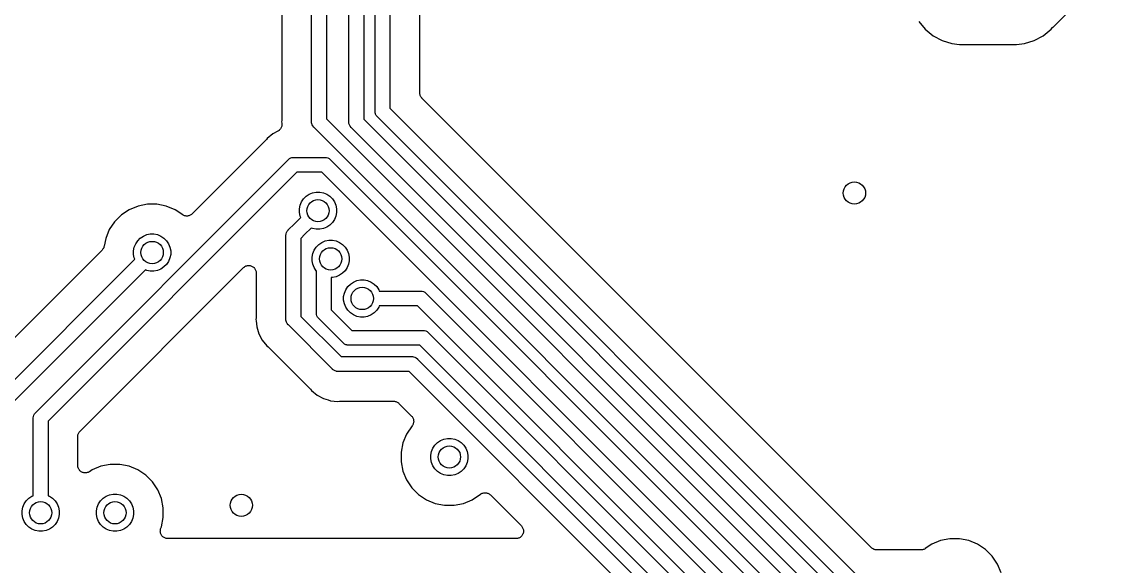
# Model space of a CAD drawing. Extents: x 4.8 to 7.88, y -6.14 to -3.94.
# Drawn here: x 6.998 to 7.574, y -4.713 to -4.425 of the extents above; entities that cross this region are included whole.
import ezdxf

# ---------------------------------------------------------------- set-up
doc = ezdxf.new("R2010")
doc.units = 0
doc.header["$MEASUREMENT"] = 0
doc.layers.add('BLACK', color=7, linetype='CONTINUOUS')

msp = doc.modelspace()

# ---------------------------------------------------------------- linework, layer by layer
at = {"layer": 'BLACK', "linetype": 'CONTINUOUS'}
for p, q in [((7.18504, -4.47225), (7.18504, -4.23391)), ((7.19291, -4.23248), (7.19291, -4.47081)), ((7.20866, -4.46266), (7.20866, -4.23344)), ((7.17117, -4.47799), (7.17116, -4.24354)), ((7.17904, -4.2421), (7.17904, -4.47656)), ((7.15926, -4.26207), (7.15926, -4.4764)), ((7.15138, -4.47784), (7.15139, -4.26716)), ((7.13564, -4.27084), (7.13564, -4.47687)), ((7.5442, -4.42784), (7.57399, -4.39806)), ((7.47304, -4.42483), (7.47648, -4.42903)), ((7.47648, -4.42903), (7.48068, -4.43247)), ((7.53901, -4.43247), (7.5432, -4.42903)), ((7.5432, -4.42903), (7.54394, -4.42813)), ((7.54394, -4.42813), (7.54398, -4.42809)), ((7.54398, -4.42809), (7.5441, -4.42797)), ((7.5441, -4.42797), (7.5442, -4.42784)), ((7.48068, -4.43247), (7.48547, -4.43503)), ((7.48547, -4.43503), (7.49066, -4.43661)), ((7.52902, -4.43661), (7.53422, -4.43503)), ((7.53422, -4.43503), (7.53901, -4.43247)), ((7.49066, -4.43661), (7.49471, -4.43701)), ((7.49471, -4.43701), (7.52208, -4.43701)), ((7.52208, -4.43701), (7.52213, -4.43701)), ((7.52213, -4.43701), (7.5223, -4.43703)), ((7.5223, -4.43703), (7.52246, -4.43703)), ((7.52246, -4.43703), (7.52362, -4.43714)), ((7.52362, -4.43714), (7.52478, -4.43703)), ((7.52478, -4.43703), (7.52902, -4.43661)), ((7.52478, -4.43703), (7.52478, -4.43703)), ((7.2087, -4.46302), (7.20866, -4.46266)), ((7.20873, -4.46338), (7.2087, -4.46302)), ((7.20873, -4.4634), (7.20873, -4.46338)), ((7.20874, -4.46342), (7.20873, -4.4634)), ((7.20884, -4.46377), (7.20874, -4.46342)), ((7.20894, -4.46412), (7.20884, -4.46377)), ((7.20895, -4.46414), (7.20894, -4.46412)), ((7.20896, -4.46416), (7.20895, -4.46414)), ((7.20913, -4.46448), (7.20896, -4.46416)), ((7.2093, -4.4648), (7.20913, -4.46448)), ((7.20931, -4.46482), (7.2093, -4.4648)), ((7.20932, -4.46484), (7.20931, -4.46482)), ((7.20955, -4.46512), (7.20932, -4.46484)), ((7.19291, -4.47081), (7.44258, -4.72047)), ((7.20978, -4.4654), (7.20955, -4.46512)), ((7.2098, -4.46543), (7.20978, -4.4654)), ((7.20981, -4.46543), (7.2098, -4.46543)), ((7.2098, -4.46543), (7.2098, -4.46543)), ((7.20981, -4.46544), (7.20981, -4.46543)), ((7.44795, -4.70357), (7.20981, -4.46544)), ((7.15926, -4.4764), (7.47223, -4.78937)), ((7.17904, -4.47656), (7.46232, -4.75984)), ((7.18502, -4.47244), (7.18504, -4.47225)), ((7.1851, -4.47321), (7.18502, -4.47244)), ((7.18528, -4.47381), (7.1851, -4.47321)), ((7.18532, -4.47395), (7.18528, -4.47381)), ((7.18569, -4.47464), (7.18532, -4.47395)), ((7.18618, -4.47524), (7.18569, -4.47464)), ((7.18633, -4.47536), (7.18618, -4.47524)), ((7.43802, -4.72706), (7.18633, -4.47536)), ((7.13449, -4.48225), (7.13422, -4.48252)), ((7.13474, -4.482), (7.13449, -4.48225)), ((7.13475, -4.48198), (7.13474, -4.482)), ((7.13477, -4.48197), (7.13475, -4.48198)), ((7.13497, -4.48167), (7.13477, -4.48197)), ((7.13518, -4.48136), (7.13497, -4.48167)), ((7.13519, -4.48135), (7.13518, -4.48136)), ((7.13534, -4.481), (7.13519, -4.48133)), ((7.13519, -4.48133), (7.13519, -4.48135)), ((7.13548, -4.48066), (7.13534, -4.481)), ((7.13549, -4.48063), (7.13548, -4.48064)), ((7.13548, -4.48064), (7.13548, -4.48066)), ((7.13556, -4.48027), (7.13549, -4.48063)), ((7.13562, -4.47725), (7.13554, -4.47803)), ((7.13554, -4.47803), (7.13562, -4.4788)), ((7.13564, -4.47991), (7.13556, -4.48027)), ((7.13564, -4.47692), (7.13562, -4.47709)), ((7.13562, -4.47709), (7.13562, -4.47725)), ((7.13562, -4.4788), (7.13562, -4.4788)), ((7.13562, -4.4788), (7.13565, -4.47908)), ((7.13564, -4.47687), (7.13564, -4.47692)), ((7.13565, -4.4795), (7.13564, -4.47987)), ((7.13564, -4.47987), (7.13564, -4.47989)), ((7.13564, -4.47989), (7.13564, -4.47991)), ((7.13565, -4.47908), (7.13565, -4.4791)), ((7.13565, -4.4791), (7.13565, -4.4791)), ((7.13565, -4.4791), (7.13565, -4.4791)), ((7.13565, -4.4791), (7.13565, -4.47914)), ((7.13565, -4.47914), (7.13565, -4.4795)), ((7.15137, -4.47803), (7.15138, -4.47784)), ((7.15138, -4.47822), (7.15137, -4.47803)), ((7.15142, -4.47856), (7.15138, -4.47822)), ((7.15138, -4.47822), (7.15138, -4.47822)), ((7.15144, -4.4788), (7.15142, -4.47856)), ((7.15149, -4.47896), (7.15144, -4.4788)), ((7.15167, -4.47954), (7.15149, -4.47896)), ((7.15203, -4.48023), (7.15167, -4.47954)), ((7.15252, -4.48083), (7.15203, -4.48023)), ((7.15267, -4.48095), (7.15252, -4.48083)), ((7.46768, -4.79595), (7.15267, -4.48095)), ((7.17115, -4.47819), (7.17117, -4.47799)), ((7.17122, -4.47896), (7.17115, -4.47819)), ((7.1714, -4.47954), (7.17122, -4.47896)), ((7.17145, -4.4797), (7.1714, -4.47954)), ((7.17181, -4.48039), (7.17145, -4.4797)), ((7.1723, -4.48099), (7.17181, -4.48039)), ((7.17245, -4.48111), (7.1723, -4.48099)), ((7.45777, -4.76643), (7.17245, -4.48111)), ((7.1272, -4.4877), (7.0881, -4.5268)), ((7.12731, -4.48757), (7.1272, -4.4877)), ((7.12743, -4.48745), (7.12731, -4.48757)), ((7.12746, -4.48741), (7.12743, -4.48745)), ((7.12795, -4.48681), (7.12746, -4.48741)), ((7.13095, -4.48435), (7.12795, -4.48681)), ((7.13358, -4.48294), (7.13095, -4.48435)), ((7.13389, -4.48274), (7.13358, -4.48294)), ((7.1342, -4.48254), (7.13389, -4.48274)), ((7.13421, -4.48252), (7.1342, -4.48254)), ((7.13422, -4.48252), (7.13421, -4.48252)), ((7.00523, -4.63194), (7.13902, -4.49815)), ((7.13902, -4.49815), (7.13914, -4.498)), ((7.13914, -4.498), (7.13974, -4.49751)), ((7.13974, -4.49751), (7.14043, -4.49714)), ((7.14043, -4.49714), (7.141, -4.49697)), ((7.141, -4.49697), (7.14117, -4.49692)), ((7.14117, -4.49692), (7.14128, -4.4969)), ((7.14128, -4.4969), (7.14175, -4.49686)), ((7.14175, -4.49686), (7.14194, -4.49684)), ((7.14175, -4.49686), (7.14175, -4.49686)), ((7.14194, -4.49684), (7.14213, -4.49686)), ((7.14213, -4.49686), (7.15827, -4.49686)), ((7.15827, -4.49686), (7.15847, -4.49684)), ((7.15847, -4.49684), (7.15866, -4.49686)), ((7.15866, -4.49686), (7.15866, -4.49686)), ((7.15866, -4.49686), (7.15924, -4.49692)), ((7.15924, -4.49692), (7.15998, -4.49714)), ((7.15998, -4.49714), (7.16066, -4.49751)), ((7.16066, -4.49751), (7.16126, -4.498)), ((7.16126, -4.498), (7.16139, -4.49815)), ((7.16139, -4.49815), (7.49477, -4.83153)), ((7.14357, -4.50473), (7.01181, -4.63649)), ((7.15684, -4.50473), (7.14357, -4.50473)), ((7.48653, -4.83442), (7.15684, -4.50473)), ((7.14851, -4.51745), (7.15012, -4.51638)), ((7.15012, -4.51638), (7.15192, -4.51563)), ((7.15192, -4.51563), (7.15382, -4.51525)), ((7.15382, -4.51525), (7.15576, -4.51525)), ((7.15576, -4.51525), (7.15766, -4.51563)), ((7.15766, -4.51563), (7.15945, -4.51638)), ((7.15945, -4.51638), (7.16106, -4.51745)), ((7.05946, -4.52264), (7.05481, -4.52457)), ((7.06441, -4.52165), (7.05946, -4.52264)), ((7.06945, -4.52165), (7.06441, -4.52165)), ((7.07439, -4.52264), (7.06945, -4.52165)), ((7.07905, -4.52457), (7.07439, -4.52264)), ((7.14494, -4.52413), (7.14532, -4.52223)), ((7.14532, -4.52223), (7.14606, -4.52044)), ((7.14606, -4.52044), (7.14714, -4.51882)), ((7.14714, -4.51882), (7.14851, -4.51745)), ((7.16106, -4.51745), (7.16243, -4.51882)), ((7.16243, -4.51882), (7.16351, -4.52044)), ((7.16351, -4.52044), (7.16425, -4.52223)), ((7.16425, -4.52223), (7.16463, -4.52413)), ((7.05062, -4.52737), (7.04705, -4.53093)), ((7.05481, -4.52457), (7.05062, -4.52737)), ((7.08313, -4.52729), (7.07905, -4.52457)), ((7.08345, -4.52746), (7.08313, -4.52729)), ((7.08378, -4.52764), (7.08345, -4.52746)), ((7.08379, -4.52764), (7.08378, -4.52764)), ((7.0838, -4.52765), (7.08379, -4.52764)), ((7.08416, -4.52776), (7.0838, -4.52765)), ((7.08451, -4.52787), (7.08416, -4.52776)), ((7.08452, -4.52787), (7.08451, -4.52787)), ((7.08454, -4.52788), (7.08452, -4.52787)), ((7.08491, -4.52791), (7.08454, -4.52788)), ((7.08527, -4.52795), (7.08491, -4.52791)), ((7.08529, -4.52795), (7.08527, -4.52795)), ((7.0853, -4.52795), (7.08529, -4.52795)), ((7.08567, -4.52792), (7.0853, -4.52795)), ((7.08604, -4.52789), (7.08567, -4.52792)), ((7.08605, -4.52788), (7.08604, -4.52789)), ((7.08607, -4.52788), (7.08605, -4.52788)), ((7.08642, -4.52777), (7.08607, -4.52788)), ((7.08678, -4.52767), (7.08642, -4.52777)), ((7.08679, -4.52766), (7.08678, -4.52767)), ((7.0868, -4.52766), (7.08679, -4.52766)), ((7.08713, -4.52749), (7.0868, -4.52766)), ((7.08746, -4.52732), (7.08713, -4.52749)), ((7.08747, -4.52731), (7.08746, -4.52732)), ((7.08748, -4.5273), (7.08747, -4.52731)), ((7.08777, -4.52707), (7.08748, -4.5273)), ((7.08806, -4.52684), (7.08777, -4.52707)), ((7.08808, -4.52682), (7.08806, -4.52684)), ((7.0881, -4.5268), (7.08808, -4.52682)), ((7.08808, -4.52682), (7.08808, -4.52682)), ((7.08808, -4.52682), (7.08808, -4.52682)), ((7.14494, -4.52607), (7.14494, -4.52413)), ((7.14532, -4.52797), (7.14494, -4.52607)), ((7.14562, -4.52869), (7.14532, -4.52797)), ((7.16425, -4.52797), (7.16351, -4.52976)), ((7.16463, -4.52607), (7.16425, -4.52797)), ((7.16463, -4.52413), (7.16463, -4.52607)), ((7.04705, -4.53093), (7.04425, -4.53512)), ((7.13908, -4.53523), (7.1423, -4.53202)), ((7.1423, -4.53202), (7.14562, -4.52869)), ((7.1423, -4.53202), (7.1423, -4.53202)), ((7.15945, -4.53382), (7.15766, -4.53456)), ((7.16106, -4.53274), (7.15945, -4.53382)), ((7.16243, -4.53137), (7.16106, -4.53274)), ((7.16351, -4.52976), (7.16243, -4.53137)), ((7.04232, -4.53978), (7.0415, -4.54389)), ((7.04425, -4.53512), (7.04232, -4.53978)), ((7.05928, -4.54097), (7.06065, -4.5396)), ((7.06065, -4.5396), (7.06227, -4.53852)), ((7.06227, -4.53852), (7.06406, -4.53778)), ((7.06406, -4.53778), (7.06596, -4.5374)), ((7.06596, -4.5374), (7.0679, -4.5374)), ((7.0679, -4.5374), (7.0698, -4.53778)), ((7.0698, -4.53778), (7.07159, -4.53852)), ((7.07159, -4.53852), (7.0732, -4.5396)), ((7.0732, -4.5396), (7.07457, -4.54097)), ((7.13778, -4.53815), (7.13785, -4.53738)), ((7.1378, -4.53835), (7.13778, -4.53815)), ((7.1378, -4.58248), (7.1378, -4.53835)), ((7.13785, -4.53738), (7.13808, -4.53664)), ((7.13808, -4.53664), (7.13844, -4.53595)), ((7.13844, -4.53595), (7.13881, -4.5355)), ((7.13881, -4.5355), (7.13894, -4.53535)), ((7.13894, -4.53535), (7.13908, -4.53523)), ((7.14786, -4.53759), (7.14567, -4.53978)), ((7.14567, -4.53978), (7.14567, -4.58105)), ((7.14787, -4.53759), (7.14786, -4.53759)), ((7.15119, -4.53426), (7.14787, -4.53759)), ((7.15192, -4.53456), (7.15119, -4.53426)), ((7.15382, -4.53494), (7.15192, -4.53456)), ((7.15576, -4.53494), (7.15382, -4.53494)), ((7.15766, -4.53456), (7.15576, -4.53494)), ((7.04066, -4.54563), (7.04043, -4.54591)), ((7.04089, -4.54535), (7.04066, -4.54563)), ((7.0409, -4.54533), (7.04089, -4.54535)), ((7.04091, -4.54531), (7.0409, -4.54533)), ((7.04109, -4.54499), (7.04091, -4.54531)), ((7.04126, -4.54468), (7.04109, -4.54499)), ((7.04127, -4.54466), (7.04126, -4.54468)), ((7.04128, -4.54464), (7.04127, -4.54466)), ((7.04138, -4.54429), (7.04128, -4.54464)), ((7.04149, -4.54395), (7.04138, -4.54429)), ((7.0415, -4.5439), (7.04149, -4.54395)), ((7.0415, -4.54389), (7.0415, -4.5439)), ((7.0415, -4.5439), (7.0415, -4.5439)), ((7.0415, -4.5439), (7.0415, -4.5439)), ((7.05709, -4.54627), (7.05746, -4.54437)), ((7.05746, -4.54437), (7.05821, -4.54258)), ((7.05821, -4.54258), (7.05928, -4.54097)), ((7.07457, -4.54097), (7.07565, -4.54258)), ((7.07565, -4.54258), (7.07639, -4.54437)), ((7.07639, -4.54437), (7.07677, -4.54627)), ((7.15279, -4.54593), (7.15387, -4.54432)), ((7.15387, -4.54432), (7.15524, -4.54295)), ((7.15524, -4.54295), (7.15685, -4.54187)), ((7.15685, -4.54187), (7.15864, -4.54113)), ((7.15864, -4.54113), (7.16054, -4.54075)), ((7.16054, -4.54075), (7.16248, -4.54075)), ((7.16248, -4.54075), (7.16438, -4.54113)), ((7.16438, -4.54113), (7.16617, -4.54187)), ((7.16617, -4.54187), (7.16779, -4.54295)), ((7.16779, -4.54295), (7.16916, -4.54432)), ((7.16916, -4.54432), (7.17023, -4.54593)), ((7.04043, -4.54591), (6.9615, -4.62483)), ((6.96687, -4.64173), (7.05777, -4.55084)), ((7.05709, -4.54821), (7.05709, -4.54627)), ((7.05746, -4.55012), (7.05709, -4.54821)), ((7.05777, -4.55084), (7.05746, -4.55012)), ((7.07639, -4.55012), (7.07565, -4.55191)), ((7.07677, -4.54821), (7.07639, -4.55012)), ((7.07677, -4.54627), (7.07677, -4.54821)), ((7.15167, -4.54963), (7.15205, -4.54772)), ((7.15167, -4.55156), (7.15167, -4.54963)), ((7.15205, -4.54772), (7.15279, -4.54593)), ((7.17023, -4.54593), (7.17098, -4.54772)), ((7.17098, -4.54772), (7.17135, -4.54963)), ((7.17135, -4.54963), (7.17135, -4.55156)), ((7.06333, -4.55641), (6.97142, -4.64832)), ((7.02871, -4.64186), (7.11533, -4.55525)), ((7.06406, -4.55671), (7.06333, -4.55641)), ((7.06596, -4.55709), (7.06406, -4.55671)), ((7.0679, -4.55709), (7.06596, -4.55709)), ((7.0698, -4.55671), (7.0679, -4.55709)), ((7.07159, -4.55597), (7.0698, -4.55671)), ((7.0732, -4.55489), (7.07159, -4.55597)), ((7.07457, -4.55352), (7.0732, -4.55489)), ((7.07565, -4.55191), (7.07457, -4.55352)), ((7.11533, -4.55525), (7.11536, -4.55522)), ((7.11536, -4.55522), (7.11537, -4.55521)), ((7.11536, -4.55522), (7.11536, -4.55522)), ((7.11536, -4.55522), (7.11536, -4.55522)), ((7.11537, -4.55521), (7.11566, -4.55497)), ((7.11566, -4.55497), (7.11595, -4.55474)), ((7.11595, -4.55474), (7.11596, -4.55473)), ((7.11596, -4.55473), (7.11597, -4.55473)), ((7.11597, -4.55473), (7.11631, -4.55455)), ((7.11631, -4.55455), (7.11664, -4.55438)), ((7.11664, -4.55438), (7.11664, -4.55438)), ((7.11664, -4.55438), (7.11665, -4.55438)), ((7.11665, -4.55438), (7.11701, -4.55427)), ((7.11701, -4.55427), (7.11737, -4.55417)), ((7.11737, -4.55417), (7.11738, -4.55416)), ((7.11738, -4.55416), (7.11739, -4.55416)), ((7.11739, -4.55416), (7.11776, -4.55413)), ((7.11776, -4.55413), (7.11814, -4.5541)), ((7.11814, -4.5541), (7.11815, -4.5541)), ((7.11814, -4.5541), (7.11814, -4.5541)), ((7.11815, -4.5541), (7.11852, -4.55414)), ((7.11852, -4.55414), (7.1189, -4.55418)), ((7.1189, -4.55418), (7.11891, -4.55418)), ((7.11891, -4.55418), (7.11892, -4.55418)), ((7.11892, -4.55418), (7.11928, -4.55429)), ((7.11928, -4.55429), (7.11964, -4.5544)), ((7.11964, -4.5544), (7.11964, -4.55441)), ((7.11964, -4.55441), (7.11965, -4.55441)), ((7.11965, -4.55441), (7.11998, -4.55459)), ((7.11998, -4.55459), (7.12031, -4.55477)), ((7.12031, -4.55477), (7.12032, -4.55477)), ((7.12032, -4.55477), (7.12032, -4.55478)), ((7.12032, -4.55478), (7.12062, -4.55502)), ((7.12062, -4.55502), (7.1209, -4.55526)), ((7.1209, -4.55526), (7.12091, -4.55526)), ((7.12091, -4.55526), (7.12091, -4.55527)), ((7.12091, -4.55527), (7.12116, -4.55557)), ((7.12116, -4.55557), (7.12139, -4.55585)), ((7.12139, -4.55585), (7.12139, -4.55586)), ((7.12139, -4.55586), (7.1214, -4.55587)), ((7.1214, -4.55587), (7.12157, -4.5562)), ((7.12157, -4.5562), (7.12175, -4.55653)), ((7.12175, -4.55653), (7.12175, -4.55654)), ((7.12175, -4.55654), (7.12176, -4.55654)), ((7.12176, -4.55654), (7.12186, -4.55691)), ((7.12186, -4.55691), (7.12197, -4.55727)), ((7.15205, -4.55347), (7.15167, -4.55156)), ((7.15279, -4.55526), (7.15205, -4.55347)), ((7.15387, -4.55687), (7.15279, -4.55526)), ((7.15395, -4.55695), (7.15387, -4.55687)), ((7.15395, -4.57902), (7.15395, -4.55695)), ((7.16916, -4.55687), (7.16779, -4.55824)), ((7.17023, -4.55526), (7.16916, -4.55687)), ((7.17098, -4.55347), (7.17023, -4.55526)), ((7.17135, -4.55156), (7.17098, -4.55347)), ((7.12197, -4.55727), (7.12197, -4.55727)), ((7.12197, -4.55727), (7.12197, -4.55728)), ((7.12197, -4.55728), (7.12201, -4.55765)), ((7.12201, -4.55765), (7.12205, -4.55803)), ((7.12205, -4.55803), (7.12205, -4.58152)), ((7.16248, -4.56044), (7.16182, -4.56044)), ((7.16182, -4.56044), (7.16182, -4.57758)), ((7.16438, -4.56006), (7.16248, -4.56044)), ((7.16617, -4.55932), (7.16438, -4.56006)), ((7.16779, -4.55824), (7.16617, -4.55932)), ((7.17196, -4.56394), (7.17357, -4.56286)), ((7.17357, -4.56286), (7.17536, -4.56212)), ((7.17536, -4.56212), (7.17726, -4.56174)), ((7.17726, -4.56174), (7.1792, -4.56174)), ((7.1792, -4.56174), (7.1811, -4.56212)), ((7.1811, -4.56212), (7.18289, -4.56286)), ((7.18289, -4.56286), (7.1845, -4.56394)), ((7.16839, -4.57061), (7.16877, -4.56871)), ((7.16877, -4.56871), (7.16951, -4.56692)), ((7.16951, -4.56692), (7.17058, -4.56531)), ((7.17058, -4.56531), (7.17196, -4.56394)), ((7.1845, -4.56394), (7.18588, -4.56531)), ((7.18588, -4.56531), (7.18695, -4.56692)), ((7.18695, -4.56692), (7.18725, -4.56764)), ((7.18725, -4.56764), (7.20899, -4.56764)), ((7.20899, -4.56764), (7.20918, -4.56762)), ((7.20918, -4.56762), (7.20938, -4.56764)), ((7.20938, -4.56764), (7.20938, -4.56764)), ((7.20938, -4.56764), (7.20996, -4.5677)), ((7.20996, -4.5677), (7.2107, -4.56793)), ((7.2107, -4.56793), (7.21138, -4.56829)), ((7.21138, -4.56829), (7.21198, -4.56878)), ((7.21198, -4.56878), (7.21211, -4.56893)), ((7.16839, -4.57255), (7.16839, -4.57061)), ((7.16877, -4.57445), (7.16839, -4.57255)), ((7.16951, -4.57624), (7.16877, -4.57445)), ((7.21211, -4.56893), (7.4734, -4.83023)), ((7.15393, -4.57921), (7.15395, -4.57902)), ((7.15395, -4.5794), (7.15393, -4.57921)), ((7.15397, -4.57964), (7.15395, -4.5794)), ((7.15395, -4.5794), (7.15395, -4.5794)), ((7.15401, -4.57998), (7.15397, -4.57964)), ((7.15404, -4.58008), (7.15401, -4.57998)), ((7.15423, -4.58073), (7.15404, -4.58008)), ((7.16182, -4.57758), (7.17273, -4.58849)), ((7.17058, -4.57785), (7.16951, -4.57624)), ((7.17196, -4.57923), (7.17058, -4.57785)), ((7.17357, -4.5803), (7.17196, -4.57923)), ((7.17536, -4.58104), (7.17357, -4.5803)), ((7.18289, -4.5803), (7.1811, -4.58104)), ((7.1845, -4.57923), (7.18289, -4.5803)), ((7.18588, -4.57785), (7.1845, -4.57923)), ((7.18695, -4.57624), (7.18588, -4.57785)), ((7.18725, -4.57552), (7.18695, -4.57624)), ((7.20755, -4.57552), (7.18725, -4.57552)), ((7.46682, -4.83478), (7.20755, -4.57552)), ((7.12203, -4.5819), (7.12195, -4.58268)), ((7.12195, -4.58268), (7.12203, -4.58345)), ((7.12205, -4.58157), (7.12203, -4.58174)), ((7.12203, -4.58174), (7.12203, -4.5819)), ((7.12203, -4.58345), (7.12233, -4.58654)), ((7.12205, -4.58152), (7.12205, -4.58157)), ((7.13778, -4.58268), (7.1378, -4.58248)), ((7.1378, -4.58287), (7.13778, -4.58268)), ((7.13782, -4.58317), (7.1378, -4.58287)), ((7.1378, -4.58287), (7.1378, -4.58287)), ((7.13785, -4.58345), (7.13782, -4.58317)), ((7.13788, -4.58353), (7.13785, -4.58345)), ((7.13808, -4.58419), (7.13788, -4.58353)), ((7.13844, -4.58487), (7.13808, -4.58419)), ((7.13893, -4.58547), (7.13844, -4.58487)), ((7.13909, -4.5856), (7.13893, -4.58547)), ((7.16243, -4.60895), (7.13909, -4.5856)), ((7.14567, -4.58105), (7.16699, -4.60236)), ((7.1546, -4.58141), (7.15423, -4.58073)), ((7.15509, -4.58201), (7.1546, -4.58141)), ((7.15524, -4.58213), (7.15509, -4.58201)), ((7.16818, -4.59507), (7.15524, -4.58213)), ((7.17726, -4.58142), (7.17536, -4.58104)), ((7.1792, -4.58142), (7.17726, -4.58142)), ((7.1811, -4.58104), (7.1792, -4.58142)), ((7.12233, -4.58654), (7.12346, -4.59025)), ((7.12346, -4.59025), (7.12529, -4.59367)), ((7.17273, -4.58849), (7.21021, -4.58849)), ((7.21021, -4.58849), (7.21041, -4.58847)), ((7.21041, -4.58847), (7.2106, -4.58849)), ((7.2106, -4.58849), (7.2106, -4.58849)), ((7.2106, -4.58849), (7.21118, -4.58854)), ((7.21118, -4.58854), (7.21192, -4.58877)), ((7.21192, -4.58877), (7.21261, -4.58914)), ((7.21261, -4.58914), (7.21321, -4.58963)), ((7.21321, -4.58963), (7.21333, -4.58978)), ((7.21333, -4.58978), (7.45953, -4.83598)), ((7.12529, -4.59367), (7.12775, -4.59666)), ((7.12775, -4.59666), (7.12835, -4.59716)), ((7.12835, -4.59716), (7.12839, -4.59719)), ((7.12839, -4.59719), (7.12851, -4.59731)), ((7.12851, -4.59731), (7.12863, -4.59742)), ((7.12863, -4.59742), (7.15061, -4.6194)), ((7.1683, -4.59522), (7.16818, -4.59507)), ((7.1689, -4.59571), (7.1683, -4.59522)), ((7.16959, -4.59608), (7.1689, -4.59571)), ((7.17, -4.59621), (7.16959, -4.59608)), ((7.17033, -4.5963), (7.17, -4.59621)), ((7.17041, -4.59631), (7.17033, -4.5963)), ((7.17091, -4.59636), (7.17041, -4.59631)), ((7.1711, -4.59638), (7.17091, -4.59636)), ((7.17091, -4.59636), (7.17091, -4.59636)), ((7.17129, -4.59636), (7.1711, -4.59638)), ((7.20878, -4.59636), (7.17129, -4.59636)), ((7.45295, -4.84053), (7.20878, -4.59636)), ((7.16699, -4.60236), (7.20447, -4.60236)), ((7.20447, -4.60236), (7.20466, -4.60234)), ((7.20466, -4.60234), (7.20485, -4.60236)), ((7.20485, -4.60236), (7.20485, -4.60236)), ((7.20485, -4.60236), (7.20543, -4.60242)), ((7.20543, -4.60242), (7.20617, -4.60264)), ((7.20617, -4.60264), (7.20686, -4.60301)), ((7.20686, -4.60301), (7.20746, -4.6035)), ((7.16256, -4.6091), (7.16243, -4.60895)), ((7.16316, -4.60959), (7.16256, -4.6091)), ((7.20746, -4.6035), (7.20758, -4.60365)), ((7.20758, -4.60365), (7.44566, -4.84173)), ((7.16384, -4.60995), (7.16316, -4.60959)), ((7.16436, -4.61011), (7.16384, -4.60995)), ((7.16458, -4.61018), (7.16436, -4.61011)), ((7.16466, -4.61019), (7.16458, -4.61018)), ((7.16516, -4.61024), (7.16466, -4.61019)), ((7.16535, -4.61026), (7.16516, -4.61024)), ((7.16516, -4.61024), (7.16516, -4.61024)), ((7.16555, -4.61024), (7.16535, -4.61026)), ((7.20303, -4.61024), (7.16555, -4.61024)), ((7.43907, -4.84628), (7.20303, -4.61024)), ((7.15061, -4.6194), (7.15065, -4.61944)), ((7.15065, -4.61944), (7.15076, -4.61957)), ((7.15076, -4.61957), (7.15087, -4.61968)), ((7.15087, -4.61968), (7.15137, -4.62029)), ((7.15137, -4.62029), (7.15436, -4.62275)), ((7.15436, -4.62275), (7.15778, -4.62457)), ((7.15778, -4.62457), (7.16015, -4.62529)), ((7.16015, -4.62529), (7.1615, -4.6257)), ((7.1615, -4.6257), (7.16535, -4.62608)), ((7.16535, -4.62608), (7.16613, -4.626)), ((7.16613, -4.626), (7.16618, -4.626)), ((7.16618, -4.626), (7.16635, -4.626)), ((7.16635, -4.626), (7.16651, -4.62598)), ((7.16651, -4.62598), (7.19488, -4.62598)), ((7.19488, -4.62598), (7.19489, -4.62598)), ((7.19489, -4.62598), (7.19489, -4.62598)), ((7.19489, -4.62598), (7.19489, -4.62598)), ((7.19489, -4.62598), (7.19493, -4.62598)), ((7.19493, -4.62598), (7.19529, -4.62603)), ((7.19529, -4.62603), (7.19565, -4.62606)), ((7.19565, -4.62606), (7.19567, -4.62607)), ((7.19567, -4.62607), (7.19569, -4.62607)), ((7.19569, -4.62607), (7.19604, -4.62618)), ((7.19604, -4.62618), (7.19639, -4.62629)), ((7.19639, -4.62629), (7.19641, -4.6263)), ((7.19641, -4.6263), (7.19643, -4.6263)), ((7.19643, -4.6263), (7.19675, -4.62648)), ((7.00478, -4.63243), (7.00508, -4.63206)), ((7.00508, -4.63206), (7.00523, -4.63194)), ((7.19675, -4.62648), (7.19707, -4.62665)), ((7.19707, -4.62665), (7.19708, -4.62666)), ((7.19708, -4.62666), (7.1971, -4.62667)), ((7.1971, -4.62667), (7.19738, -4.62691)), ((7.19738, -4.62691), (7.19766, -4.62714)), ((7.19766, -4.62714), (7.20434, -4.63382)), ((7.00392, -4.63486), (7.00399, -4.63409)), ((7.00394, -4.63506), (7.00392, -4.63486)), ((7.00394, -4.67602), (7.00394, -4.63506)), ((7.00399, -4.63409), (7.00422, -4.63335)), ((7.00422, -4.63335), (7.00458, -4.63266)), ((7.00458, -4.63266), (7.00478, -4.63243)), ((7.01181, -4.63649), (7.01181, -4.67602)), ((7.20434, -4.63382), (7.20436, -4.63384)), ((7.20436, -4.63384), (7.20436, -4.63384)), ((7.20436, -4.63384), (7.20436, -4.63384)), ((7.20436, -4.63384), (7.20438, -4.63386)), ((7.20438, -4.63386), (7.20461, -4.63415)), ((7.20461, -4.63415), (7.20485, -4.63444)), ((7.20485, -4.63444), (7.20485, -4.63445)), ((7.20485, -4.63445), (7.20486, -4.63446)), ((7.20486, -4.63446), (7.20503, -4.63479)), ((7.20503, -4.63479), (7.2052, -4.63512)), ((7.2053, -4.63776), (7.20519, -4.63812)), ((7.2052, -4.63512), (7.20521, -4.63513)), ((7.20521, -4.63513), (7.20521, -4.63514)), ((7.20521, -4.63514), (7.20532, -4.6355)), ((7.20541, -4.63741), (7.2053, -4.63776)), ((7.20532, -4.6355), (7.20542, -4.63585)), ((7.20542, -4.63738), (7.20541, -4.6374)), ((7.20541, -4.6374), (7.20541, -4.63741)), ((7.20542, -4.63585), (7.20542, -4.63587)), ((7.20542, -4.63587), (7.20543, -4.63588)), ((7.20546, -4.63701), (7.20542, -4.63738)), ((7.20543, -4.63588), (7.20546, -4.63625)), ((7.20546, -4.63625), (7.2055, -4.63662)), ((7.2055, -4.63665), (7.20546, -4.63701)), ((7.2055, -4.63662), (7.20549, -4.63663)), ((7.20549, -4.63663), (7.2055, -4.63665)), ((7.02765, -4.64383), (7.02776, -4.64348)), ((7.02776, -4.64348), (7.02786, -4.64313)), ((7.02786, -4.64313), (7.02787, -4.64312)), ((7.02787, -4.64312), (7.02788, -4.6431)), ((7.02788, -4.6431), (7.02805, -4.64278)), ((7.02805, -4.64278), (7.02822, -4.64246)), ((7.02822, -4.64246), (7.02824, -4.64244)), ((7.02824, -4.64244), (7.02825, -4.64242)), ((7.02825, -4.64242), (7.02848, -4.64215)), ((7.02848, -4.64215), (7.02871, -4.64186)), ((7.20173, -4.64339), (7.1998, -4.64805)), ((7.20467, -4.63899), (7.20173, -4.64339)), ((7.20482, -4.63882), (7.20467, -4.63899)), ((7.20483, -4.63879), (7.20482, -4.6388)), ((7.20482, -4.6388), (7.20482, -4.63882)), ((7.205, -4.63847), (7.20483, -4.63879)), ((7.20518, -4.63814), (7.205, -4.63847)), ((7.20519, -4.63813), (7.20518, -4.63814)), ((7.20519, -4.63812), (7.20519, -4.63813)), ((7.02756, -4.64459), (7.0276, -4.64423)), ((7.02756, -4.64463), (7.02756, -4.64459)), ((7.02756, -4.64465), (7.02756, -4.64463)), ((7.02756, -4.64463), (7.02756, -4.64463)), ((7.02756, -4.64463), (7.02756, -4.64463)), ((7.02756, -4.66005), (7.02756, -4.64465)), ((7.0276, -4.64423), (7.02764, -4.64387)), ((7.02764, -4.64385), (7.02765, -4.64383)), ((7.02764, -4.64387), (7.02764, -4.64385)), ((7.1998, -4.64805), (7.19882, -4.65299)), ((7.21569, -4.65085), (7.21676, -4.64924)), ((7.21676, -4.64924), (7.21814, -4.64787)), ((7.21814, -4.64787), (7.21975, -4.64679)), ((7.21975, -4.64679), (7.22154, -4.64605)), ((7.22154, -4.64605), (7.22344, -4.64567)), ((7.22344, -4.64567), (7.22538, -4.64567)), ((7.22538, -4.64567), (7.22728, -4.64605)), ((7.22728, -4.64605), (7.22907, -4.64679)), ((7.22907, -4.64679), (7.23068, -4.64787)), ((7.23068, -4.64787), (7.23205, -4.64924)), ((7.23205, -4.64924), (7.23313, -4.65085)), ((7.19882, -4.65299), (7.19882, -4.65803)), ((7.21457, -4.65454), (7.21495, -4.65264)), ((7.21457, -4.65648), (7.21457, -4.65454)), ((7.21495, -4.65264), (7.21569, -4.65085)), ((7.23313, -4.65085), (7.23387, -4.65264)), ((7.23387, -4.65264), (7.23425, -4.65454)), ((7.23425, -4.65454), (7.23425, -4.65648)), ((7.0276, -4.66043), (7.02756, -4.66005)), ((7.02763, -4.6608), (7.0276, -4.66043)), ((7.02763, -4.66081), (7.02763, -4.6608)), ((7.02774, -4.66118), (7.02763, -4.66081)), ((7.02763, -4.66081), (7.02763, -4.66081)), ((7.03978, -4.66043), (7.03512, -4.66236)), ((7.04472, -4.65945), (7.03978, -4.66043)), ((7.04976, -4.65945), (7.04472, -4.65945)), ((7.05471, -4.66043), (7.04976, -4.65945)), ((7.05937, -4.66236), (7.05471, -4.66043)), ((7.19882, -4.65803), (7.1998, -4.66298)), ((7.21495, -4.65838), (7.21457, -4.65648)), ((7.21569, -4.66017), (7.21495, -4.65838)), ((7.21676, -4.66179), (7.21569, -4.66017)), ((7.23313, -4.66017), (7.23205, -4.66179)), ((7.23387, -4.65838), (7.23313, -4.66017)), ((7.23425, -4.65648), (7.23387, -4.65838)), ((7.02785, -4.66153), (7.02774, -4.66118)), ((7.02785, -4.66154), (7.02785, -4.66153)), ((7.02786, -4.66155), (7.02785, -4.66154)), ((7.02803, -4.66188), (7.02786, -4.66155)), ((7.02821, -4.66221), (7.02803, -4.66188)), ((7.02821, -4.66222), (7.02821, -4.66221)), ((7.02822, -4.66223), (7.02821, -4.66222)), ((7.02845, -4.66251), (7.02822, -4.66223)), ((7.02869, -4.66281), (7.02845, -4.66251)), ((7.0287, -4.66282), (7.02869, -4.66281)), ((7.02899, -4.66306), (7.0287, -4.66282)), ((7.0287, -4.66282), (7.0287, -4.66282)), ((7.02928, -4.6633), (7.02899, -4.66306)), ((7.02929, -4.66331), (7.02928, -4.6633)), ((7.02963, -4.66349), (7.02929, -4.66331)), ((7.02929, -4.66331), (7.02929, -4.66331)), ((7.02995, -4.66367), (7.02963, -4.66349)), ((7.02996, -4.66367), (7.02995, -4.66367)), ((7.02997, -4.66368), (7.02996, -4.66367)), ((7.03033, -4.66379), (7.02997, -4.66368)), ((7.03069, -4.6639), (7.03033, -4.66379)), ((7.0307, -4.6639), (7.03069, -4.6639)), ((7.0307, -4.66391), (7.0307, -4.6639)), ((7.03108, -4.66395), (7.0307, -4.66391)), ((7.03145, -4.66399), (7.03108, -4.66395)), ((7.03146, -4.66399), (7.03145, -4.66399)), ((7.03147, -4.66399), (7.03146, -4.66399)), ((7.03185, -4.66395), (7.03147, -4.66399)), ((7.03222, -4.66392), (7.03185, -4.66395)), ((7.03223, -4.66392), (7.03222, -4.66392)), ((7.03259, -4.66381), (7.03223, -4.66392)), ((7.03223, -4.66392), (7.03223, -4.66392)), ((7.03295, -4.66371), (7.03259, -4.66381)), ((7.03296, -4.6637), (7.03295, -4.66371)), ((7.03297, -4.6637), (7.03296, -4.6637)), ((7.0333, -4.66353), (7.03297, -4.6637)), ((7.03364, -4.66335), (7.0333, -4.66353)), ((7.03365, -4.66334), (7.03364, -4.66335)), ((7.03368, -4.66332), (7.03365, -4.66334)), ((7.03365, -4.66334), (7.03365, -4.66334)), ((7.03365, -4.66334), (7.03365, -4.66334)), ((7.03512, -4.66236), (7.03368, -4.66332)), ((7.06356, -4.66516), (7.05937, -4.66236)), ((7.06712, -4.66873), (7.06356, -4.66516)), ((7.1998, -4.66298), (7.20173, -4.66763)), ((7.21814, -4.66316), (7.21676, -4.66179)), ((7.21975, -4.66423), (7.21814, -4.66316)), ((7.22154, -4.66498), (7.21975, -4.66423)), ((7.22344, -4.66535), (7.22154, -4.66498)), ((7.22538, -4.66535), (7.22344, -4.66535)), ((7.22728, -4.66498), (7.22538, -4.66535)), ((7.22907, -4.66423), (7.22728, -4.66498)), ((7.23068, -4.66316), (7.22907, -4.66423)), ((7.23205, -4.66179), (7.23068, -4.66316)), ((7.06992, -4.67292), (7.06712, -4.66873)), ((7.20173, -4.66763), (7.20453, -4.67182)), ((7.20453, -4.67182), (7.2081, -4.67539)), ((7.00023, -4.67877), (7.0016, -4.67739)), ((7.0016, -4.67739), (7.00321, -4.67632)), ((7.00321, -4.67632), (7.00394, -4.67602)), ((7.01181, -4.67602), (7.01254, -4.67632)), ((7.01254, -4.67632), (7.01415, -4.67739)), ((7.01415, -4.67739), (7.01552, -4.67877)), ((7.0396, -4.67877), (7.04097, -4.67739)), ((7.04097, -4.67739), (7.04258, -4.67632)), ((7.04258, -4.67632), (7.04437, -4.67558)), ((7.04437, -4.67558), (7.04627, -4.6752)), ((7.04627, -4.6752), (7.04821, -4.6752)), ((7.04821, -4.6752), (7.05012, -4.67558)), ((7.05012, -4.67558), (7.05191, -4.67632)), ((7.05191, -4.67632), (7.05352, -4.67739)), ((7.05352, -4.67739), (7.05489, -4.67877)), ((7.07185, -4.67757), (7.06992, -4.67292)), ((7.07283, -4.68252), (7.07185, -4.67757)), ((7.2081, -4.67539), (7.21229, -4.67819)), ((7.21229, -4.67819), (7.21694, -4.68012)), ((7.23187, -4.68012), (7.23653, -4.67819)), ((7.23653, -4.67819), (7.24095, -4.67524)), ((7.24095, -4.67524), (7.24115, -4.67508)), ((7.24115, -4.67508), (7.24116, -4.67507)), ((7.24116, -4.67507), (7.24117, -4.67506)), ((7.24117, -4.67506), (7.2415, -4.67489)), ((7.2415, -4.67489), (7.24183, -4.67472)), ((7.24183, -4.67472), (7.24184, -4.67471)), ((7.24184, -4.67471), (7.24186, -4.67471)), ((7.24186, -4.67471), (7.24221, -4.6746)), ((7.24221, -4.6746), (7.24257, -4.6745)), ((7.24257, -4.6745), (7.24258, -4.6745)), ((7.24258, -4.6745), (7.24259, -4.67449)), ((7.24259, -4.67449), (7.24296, -4.67446)), ((7.24296, -4.67446), (7.24333, -4.67443)), ((7.24333, -4.67443), (7.24334, -4.67443)), ((7.24334, -4.67443), (7.24336, -4.67443)), ((7.24336, -4.67443), (7.24372, -4.67447)), ((7.24372, -4.67447), (7.2441, -4.6745)), ((7.2441, -4.6745), (7.24411, -4.67451)), ((7.24411, -4.67451), (7.24412, -4.67451)), ((7.24412, -4.67451), (7.24447, -4.67462)), ((7.24447, -4.67462), (7.24483, -4.67473)), ((7.24483, -4.67473), (7.24484, -4.67473)), ((7.24484, -4.67473), (7.24486, -4.67474)), ((7.24486, -4.67474), (7.24518, -4.67491)), ((7.24518, -4.67491), (7.24551, -4.67509)), ((7.24551, -4.67509), (7.24552, -4.6751)), ((7.24552, -4.6751), (7.24553, -4.67511)), ((7.24553, -4.67511), (7.24581, -4.67534)), ((7.24581, -4.67534), (7.2461, -4.67558)), ((7.2461, -4.67558), (7.26253, -4.692)), ((6.99803, -4.68407), (6.99841, -4.68217)), ((6.99841, -4.68217), (6.99915, -4.68038)), ((6.99915, -4.68038), (7.00023, -4.67877)), ((7.01552, -4.67877), (7.0166, -4.68038)), ((7.0166, -4.68038), (7.01734, -4.68217)), ((7.01734, -4.68217), (7.01772, -4.68407)), ((7.0374, -4.68407), (7.03778, -4.68217)), ((7.03778, -4.68217), (7.03852, -4.68038)), ((7.03852, -4.68038), (7.0396, -4.67877)), ((7.05489, -4.67877), (7.05597, -4.68038)), ((7.05597, -4.68038), (7.05671, -4.68217)), ((7.05671, -4.68217), (7.05709, -4.68407)), ((7.07283, -4.68756), (7.07283, -4.68252)), ((7.21694, -4.68012), (7.22189, -4.6811)), ((7.22189, -4.6811), (7.22693, -4.6811)), ((7.22693, -4.6811), (7.23187, -4.68012)), ((6.99803, -4.68601), (6.99803, -4.68407)), ((6.99841, -4.68791), (6.99803, -4.68601)), ((6.99915, -4.6897), (6.99841, -4.68791)), ((7.00023, -4.69131), (6.99915, -4.6897)), ((7.0166, -4.6897), (7.01552, -4.69131)), ((7.01734, -4.68791), (7.0166, -4.6897)), ((7.01772, -4.68601), (7.01734, -4.68791)), ((7.01772, -4.68407), (7.01772, -4.68601)), ((7.0374, -4.68601), (7.0374, -4.68407)), ((7.03778, -4.68791), (7.0374, -4.68601)), ((7.03852, -4.6897), (7.03778, -4.68791)), ((7.0396, -4.69131), (7.03852, -4.6897)), ((7.05597, -4.6897), (7.05489, -4.69131)), ((7.05671, -4.68791), (7.05597, -4.6897)), ((7.05709, -4.68601), (7.05671, -4.68791)), ((7.05709, -4.68407), (7.05709, -4.68601)), ((7.07185, -4.6925), (7.07283, -4.68756)), ((7.0016, -4.69268), (7.00023, -4.69131)), ((7.00321, -4.69376), (7.0016, -4.69268)), ((7.005, -4.6945), (7.00321, -4.69376)), ((7.0069, -4.69488), (7.005, -4.6945)), ((7.00884, -4.69488), (7.0069, -4.69488)), ((7.01074, -4.6945), (7.00884, -4.69488)), ((7.01254, -4.69376), (7.01074, -4.6945)), ((7.01415, -4.69268), (7.01254, -4.69376)), ((7.01552, -4.69131), (7.01415, -4.69268)), ((7.04097, -4.69268), (7.0396, -4.69131)), ((7.04258, -4.69376), (7.04097, -4.69268)), ((7.04437, -4.6945), (7.04258, -4.69376)), ((7.04627, -4.69488), (7.04437, -4.6945)), ((7.04821, -4.69488), (7.04627, -4.69488)), ((7.05012, -4.6945), (7.04821, -4.69488)), ((7.05191, -4.69376), (7.05012, -4.6945)), ((7.05352, -4.69268), (7.05191, -4.69376)), ((7.05489, -4.69131), (7.05352, -4.69268)), ((7.07123, -4.69476), (7.07127, -4.69438)), ((7.07123, -4.69477), (7.07123, -4.69476)), ((7.07123, -4.69478), (7.07123, -4.69477)), ((7.07127, -4.69515), (7.07123, -4.69478)), ((7.07127, -4.69438), (7.07131, -4.69402)), ((7.0713, -4.69552), (7.07127, -4.69515)), ((7.0713, -4.69553), (7.0713, -4.69552)), ((7.0713, -4.69554), (7.0713, -4.69553)), ((7.07141, -4.6959), (7.0713, -4.69554)), ((7.07131, -4.694), (7.07142, -4.69364)), ((7.07131, -4.69401), (7.07131, -4.694)), ((7.07131, -4.69402), (7.07131, -4.69401)), ((7.07142, -4.69364), (7.07153, -4.69328)), ((7.07153, -4.69328), (7.07185, -4.6925)), ((7.26253, -4.692), (7.26255, -4.69203)), ((7.26255, -4.69203), (7.26255, -4.69203)), ((7.26255, -4.69203), (7.26256, -4.69203)), ((7.26256, -4.69203), (7.26256, -4.69204)), ((7.26256, -4.69204), (7.2628, -4.69234)), ((7.2628, -4.69234), (7.26304, -4.69263)), ((7.26304, -4.69263), (7.26304, -4.69264)), ((7.26304, -4.69264), (7.26304, -4.69264)), ((7.26304, -4.69264), (7.26322, -4.69299)), ((7.26322, -4.69299), (7.26339, -4.69331)), ((7.26339, -4.69331), (7.26339, -4.69332)), ((7.26339, -4.69332), (7.2634, -4.69332)), ((7.2634, -4.69332), (7.2635, -4.69369)), ((7.2635, -4.69369), (7.26361, -4.69405)), ((7.26364, -4.69518), (7.2636, -4.69558)), ((7.26361, -4.69405), (7.26361, -4.69406)), ((7.26361, -4.69406), (7.26361, -4.69406)), ((7.26361, -4.69406), (7.26364, -4.69442)), ((7.26364, -4.69442), (7.26368, -4.69481)), ((7.26368, -4.69483), (7.26364, -4.69518)), ((7.26368, -4.69481), (7.26368, -4.69482)), ((7.26368, -4.69482), (7.26368, -4.69483)), ((7.07152, -4.69626), (7.07141, -4.6959)), ((7.07152, -4.69627), (7.07152, -4.69626)), ((7.07152, -4.69628), (7.07152, -4.69627)), ((7.0717, -4.69661), (7.07152, -4.69628)), ((7.07187, -4.69694), (7.0717, -4.69661)), ((7.07188, -4.69695), (7.07187, -4.69694)), ((7.07188, -4.69696), (7.07188, -4.69695)), ((7.07212, -4.69725), (7.07188, -4.69696)), ((7.07235, -4.69754), (7.07212, -4.69725)), ((7.07236, -4.69755), (7.07235, -4.69754)), ((7.07237, -4.69756), (7.07236, -4.69755)), ((7.07266, -4.6978), (7.07237, -4.69756)), ((7.07294, -4.69804), (7.07266, -4.6978)), ((7.07295, -4.69804), (7.07294, -4.69804)), ((7.07296, -4.69805), (7.07295, -4.69804)), ((7.07329, -4.69823), (7.07296, -4.69805)), ((7.07362, -4.69841), (7.07329, -4.69823)), ((7.07363, -4.69841), (7.07362, -4.69841)), ((7.07399, -4.69852), (7.07363, -4.69841)), ((7.07363, -4.69841), (7.07363, -4.69841)), ((7.07435, -4.69864), (7.07399, -4.69852)), ((7.07436, -4.69864), (7.07435, -4.69864)), ((7.07437, -4.69864), (7.07436, -4.69864)), ((7.07474, -4.69868), (7.07437, -4.69864)), ((7.07511, -4.69872), (7.07474, -4.69868)), ((7.07513, -4.69872), (7.07511, -4.69872)), ((7.07517, -4.69872), (7.07513, -4.69872)), ((7.07513, -4.69872), (7.07513, -4.69872)), ((7.07513, -4.69872), (7.07513, -4.69872)), ((7.25974, -4.69872), (7.07517, -4.69872)), ((7.26012, -4.69869), (7.25974, -4.69872)), ((7.26049, -4.69865), (7.26012, -4.69869)), ((7.2605, -4.69865), (7.26049, -4.69865)), ((7.26051, -4.69865), (7.2605, -4.69865)), ((7.26087, -4.69854), (7.26051, -4.69865)), ((7.26123, -4.69843), (7.26087, -4.69854)), ((7.26124, -4.69843), (7.26123, -4.69843)), ((7.26158, -4.69825), (7.26124, -4.69843)), ((7.26124, -4.69843), (7.26124, -4.69843)), ((7.26191, -4.69807), (7.26158, -4.69825)), ((7.26192, -4.69807), (7.26191, -4.69807)), ((7.26191, -4.69807), (7.26191, -4.69807)), ((7.26221, -4.69783), (7.26192, -4.69807)), ((7.26251, -4.69759), (7.26221, -4.69783)), ((7.26252, -4.69758), (7.26251, -4.69758)), ((7.26251, -4.69758), (7.26251, -4.69759)), ((7.26275, -4.69729), (7.26252, -4.69758)), ((7.263, -4.697), (7.26275, -4.69729)), ((7.26301, -4.69699), (7.263, -4.69699)), ((7.263, -4.69699), (7.263, -4.697)), ((7.26319, -4.69665), (7.26301, -4.69699)), ((7.26337, -4.69633), (7.26319, -4.69665)), ((7.26349, -4.69594), (7.26337, -4.69631)), ((7.26337, -4.69631), (7.26337, -4.69632)), ((7.26337, -4.69632), (7.26337, -4.69633)), ((7.2636, -4.69559), (7.26349, -4.69594)), ((7.2636, -4.69558), (7.2636, -4.69559)), ((7.2636, -4.69559), (7.2636, -4.69559)), ((7.48466, -4.6998), (7.48, -4.70173)), ((7.48961, -4.69882), (7.48466, -4.6998)), ((7.49465, -4.69882), (7.48961, -4.69882)), ((7.49959, -4.6998), (7.49465, -4.69882)), ((7.50425, -4.70173), (7.49959, -4.6998)), ((7.44823, -4.7038), (7.44795, -4.70357)), ((7.44851, -4.70404), (7.44823, -4.7038)), ((7.44852, -4.70405), (7.44851, -4.70404)), ((7.44854, -4.70406), (7.44852, -4.70405)), ((7.44886, -4.70423), (7.44854, -4.70406)), ((7.44918, -4.70441), (7.44886, -4.70423)), ((7.4492, -4.70441), (7.44918, -4.70441)), ((7.44922, -4.70442), (7.4492, -4.70441)), ((7.44956, -4.70453), (7.44922, -4.70442)), ((7.44991, -4.70464), (7.44956, -4.70453)), ((7.44993, -4.70464), (7.44991, -4.70464)), ((7.44995, -4.70465), (7.44993, -4.70464)), ((7.45031, -4.70468), (7.44995, -4.70465)), ((7.45067, -4.70472), (7.45031, -4.70468)), ((7.45072, -4.70472), (7.45067, -4.70472)), ((7.45073, -4.70472), (7.45072, -4.70472)), ((7.45072, -4.70472), (7.45072, -4.70472)), ((7.45072, -4.70472), (7.45072, -4.70472)), ((7.47433, -4.70472), (7.45073, -4.70472)), ((7.47469, -4.70469), (7.47433, -4.70472)), ((7.47505, -4.70466), (7.47469, -4.70469)), ((7.47507, -4.70465), (7.47505, -4.70466)), ((7.4751, -4.70465), (7.47507, -4.70465)), ((7.47544, -4.70454), (7.4751, -4.70465)), ((7.47579, -4.70444), (7.47544, -4.70454)), ((7.47581, -4.70443), (7.47579, -4.70444)), ((7.47583, -4.70443), (7.47581, -4.70443)), ((7.47615, -4.70426), (7.47583, -4.70443)), ((7.47647, -4.70409), (7.47615, -4.70426)), ((7.47651, -4.70407), (7.47647, -4.70409)), ((7.47652, -4.70406), (7.47651, -4.70407)), ((7.47651, -4.70407), (7.47651, -4.70407)), ((7.47651, -4.70407), (7.47651, -4.70407)), ((7.48, -4.70173), (7.47652, -4.70406)), ((7.50844, -4.70453), (7.50425, -4.70173)), ((7.512, -4.7081), (7.50844, -4.70453)), ((7.5148, -4.71229), (7.512, -4.7081)), ((7.51673, -4.71694), (7.5148, -4.71229))]:
    msp.add_line(p, q, dxfattribs=at)
at = {"layer": 'BLACK'}
for centre in [(7.43898, -4.51575), (7.15479, -4.5251), (7.06693, -4.54724), (7.16151, -4.5506), (7.17823, -4.57158), (7.22441, -4.65551), (7.11417, -4.6811), (7.00787, -4.68504), (7.04724, -4.68504)]:
    msp.add_circle(centre, 0.00591, dxfattribs=at)

doc.saveas('drawing.dxf')
